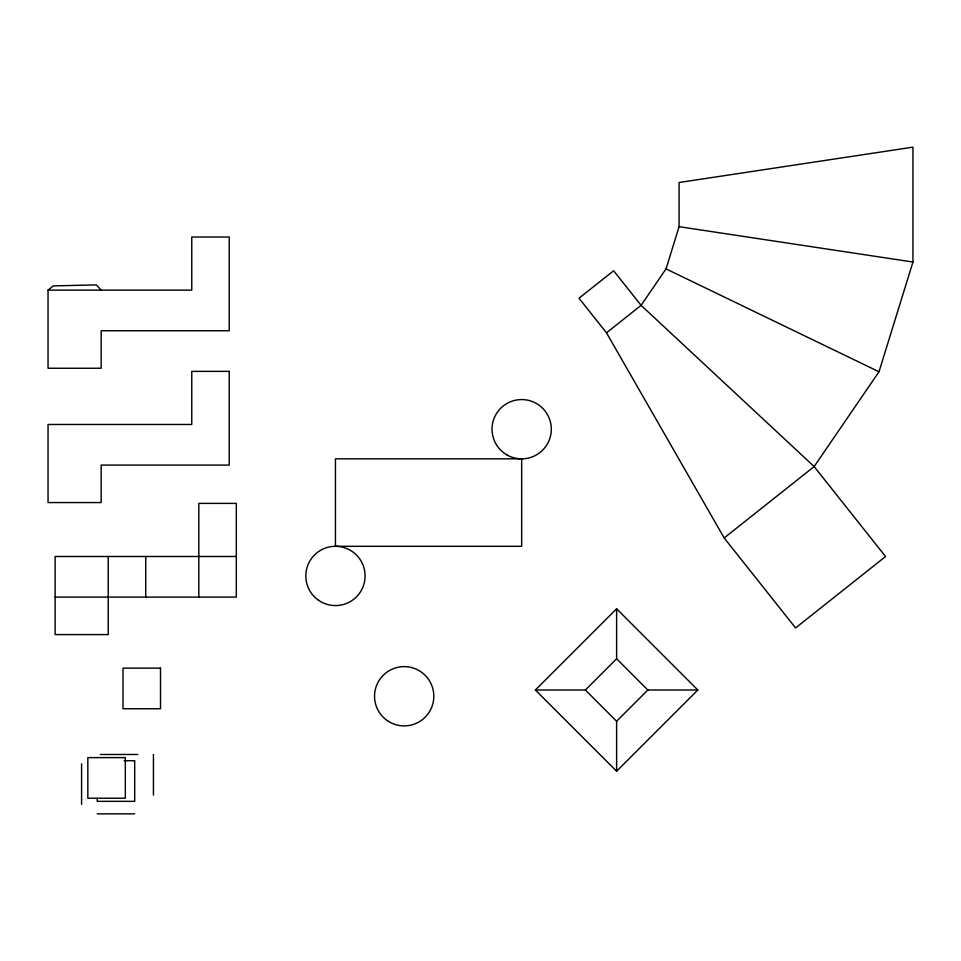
<?xml version="1.0" encoding="UTF-8"?>
<svg xmlns="http://www.w3.org/2000/svg" width="961" height="961" viewBox="0 0 961 961"><rect width="100%" height="100%" fill="white"/><g stroke="black" fill="none" stroke-linecap="round" stroke-linejoin="round"><path stroke-width="1.44" d="M606.487 332.818L641.095 305.346L666.033 268.888L679.091 226.676L679.091 182.506L912.95 147.153L912.95 262.029L879.003 371.763L814.147 466.565L724.174 537.968L795.576 627.941L885.549 556.539L814.147 466.565L641.095 305.346L613.623 270.75L579.015 298.21L606.487 332.818L724.174 537.968M535.385 690.01L616.614 608.781L697.83 690.01L616.614 771.227L535.385 690.01L585.369 690.01L616.614 658.765L616.614 608.781M616.614 771.227L616.614 721.243L647.846 690.01L697.83 690.01M48.05 290.138L191.756 290.138L191.756 237.031L229.235 237.031L229.235 330.752L101.157 330.752L101.157 368.243L48.05 368.243L48.05 290.138L53.275 285.897L96.352 284.9L101.157 290.138M236.322 556.491L55.125 556.491L55.125 634.584L108.233 634.584L108.233 556.491M55.125 597.105L236.322 597.105L236.322 503.384L198.831 503.384L198.831 597.105M100.328 754.481L137.819 754.481M124.197 760.74L134.696 760.74L134.696 801.342L97.205 801.342L97.205 798.447M97.205 813.847L134.696 813.847M679.091 226.676L912.95 262.029M666.033 268.888L879.003 371.763M616.614 658.765L647.846 690.01M585.369 690.01L616.614 721.243M153.436 754.481L153.436 795.095M145.724 556.491L145.724 597.105M81.589 763.863L81.589 804.465M229.235 371.366L191.756 371.366L191.756 424.474L48.05 424.474L48.05 502.567L101.157 502.567L101.157 465.088L229.235 465.088L229.235 371.366M521.667 458.829L335.449 458.829L335.449 546.304L521.667 546.304L521.667 458.829M160.511 668.135L123.02 668.135L123.02 708.75L160.511 708.75L160.511 668.135M125.326 757.616L87.835 757.616L87.835 798.219L125.326 798.219L125.326 757.616M318.391 600.169A29.635 29.635 0 0 0 364.976 578.606A29.635 29.635 0 0 0 323.004 549.043A29.635 29.635 0 0 0 318.391 600.169M506.843 454.865A29.635 29.635 0 0 0 551.302 429.195A29.635 29.635 0 0 0 506.843 403.536A29.635 29.635 0 0 0 506.843 454.865M388.448 721.375A29.635 29.635 0 0 0 433.795 697.326A29.635 29.635 0 0 0 390.298 670.069A29.635 29.635 0 0 0 388.448 721.375"/></g></svg>
